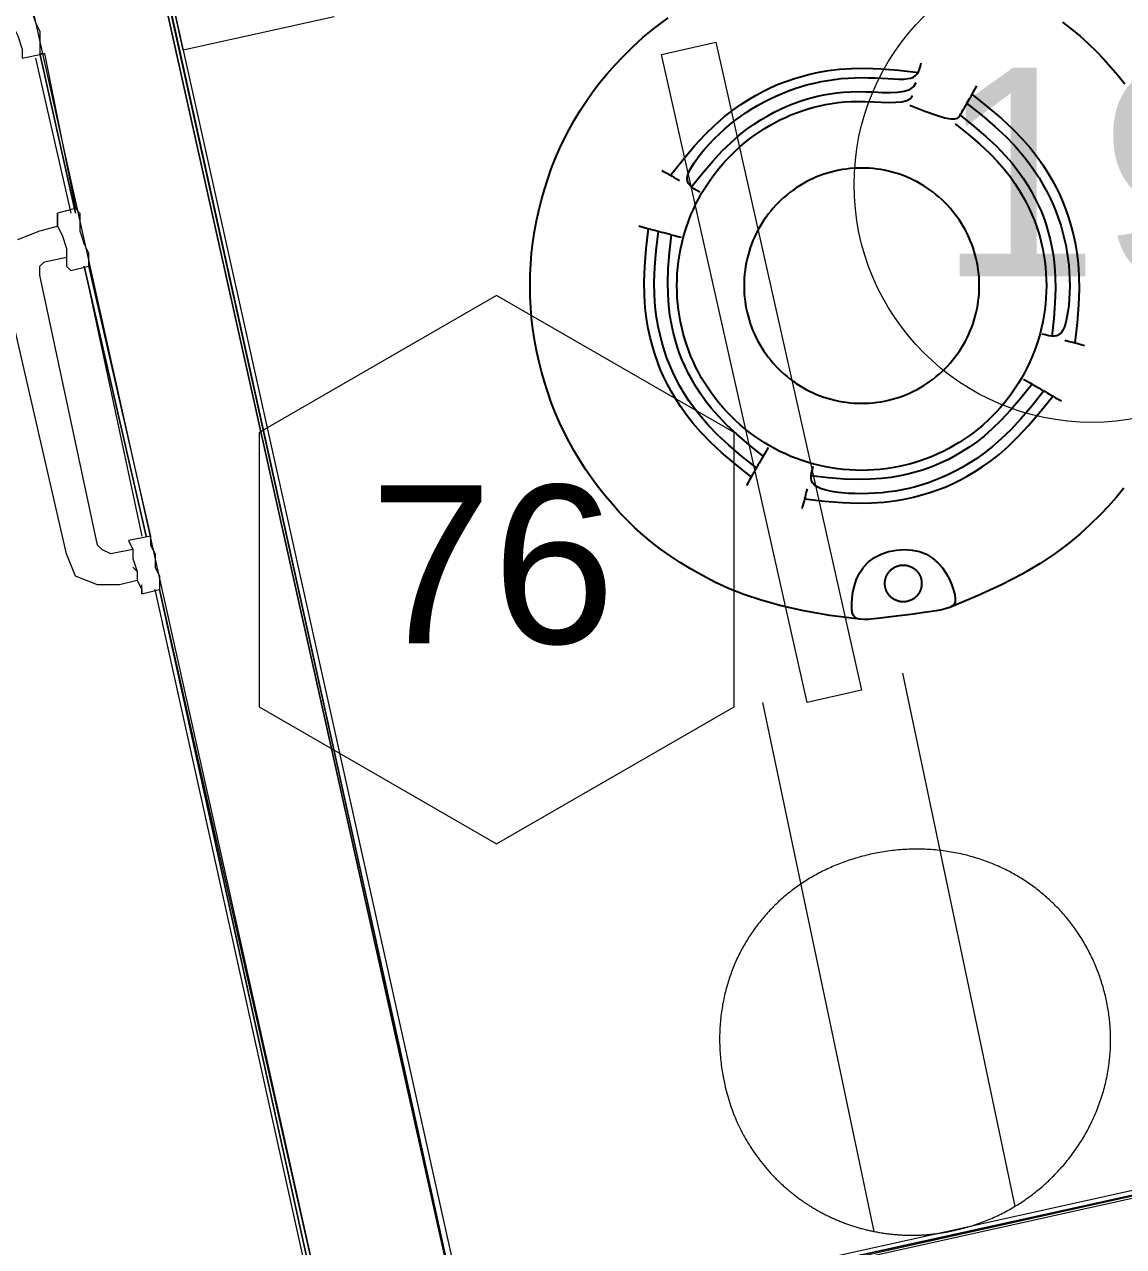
# Model space of a CAD drawing. Header units: inches. Extents: x 0.9 to 36.3, y 0.7 to 23.3.
# Drawn here: x 25.3165 to 25.7303, y 13.5287 to 13.9888 of the extents above; entities that cross this region are included whole.
import ezdxf

# ---------------------------------------------------------------- set-up
doc = ezdxf.new("R2010")
doc.units = ezdxf.units.IN
doc.linetypes.add('ACAD_ISO02W100', pattern=[15, 12, -3])
for name, color, linetype, lineweight in [('Fire Extinguisher', 12, 'Continuous', 15), ('Numbering CCTV', 38, 'Continuous', 0), ('Receptacles', 170, 'Continuous', 15)]:
    doc.layers.add(name, color=color, linetype=linetype, lineweight=lineweight)
for name, color, linetype, lineweight, true_color in [('Lights', 7, 'Continuous', 15, 0xff0a0a), ('Numbering Lights', 1, 'Continuous', 15, 0xff0000), ('PDF_Geometry', 7, 'Continuous', 9, 0x777777)]:
    doc.layers.add(name, color=color, linetype=linetype, lineweight=lineweight, true_color=true_color)
doc.layers.add('Smoke Detector', color=104, linetype='Continuous')
doc.styles.get("Standard").update_dxf_attribs({"font": 'arial.ttf'})

msp = doc.modelspace()

# ---------------------------------------------------------------- linework, layer by layer
at = {"layer": 'Fire Extinguisher', "linetype": 'ACAD_ISO02W100', "ltscale": 0.01}
msp.add_lwpolyline([(25.34064, 14.13942), (25.61234, 14.19968), (25.64791, 14.03931), (25.3762, 13.97905)], close=True, dxfattribs=at)
at = {"layer": 'Lights', "linetype": 'ByBlock'}
msp.add_lwpolyline([(25.5563, 13.97742), (25.57679, 13.98203), (25.63162, 13.73811), (25.61113, 13.73351)], close=True, dxfattribs=at)
at = {"layer": 'Numbering CCTV', "linetype": 'ByBlock', "ltscale": 0.001}
msp.add_circle((25.71834, 13.92848), 0.08952, dxfattribs=at)
at = {"layer": 'Numbering Lights', "linetype": 'ByBlock', "ltscale": 0.001}
msp.add_lwpolyline([(25.49422, 13.88677), (25.40481, 13.83515), (25.40481, 13.73191), (25.49422, 13.68028), (25.58363, 13.73191), (25.58363, 13.83515)], close=True, dxfattribs=at)
at = {"layer": 'PDF_Geometry', "linetype": 'ByBlock'}
for points in [[(26.38226, 13.25446), (26.49892, 12.73615), (26.1056, 12.64949), (25.89895, 13.58445), (25.85061, 13.57278), (25.4823, 13.49112), (25.3373, 14.14109), (25.70395, 14.22275), (25.68395, 14.31275), (25.26397, 14.21942), (25.28397, 14.12943), (25.28897, 14.13109), (25.43397, 13.48112), (25.17064, 13.42279), (25.17231, 13.41779)], [(25.41897, 14.15942), (25.70395, 14.22275), (25.70395, 14.22109), (25.3373, 14.14109), (25.4823, 13.49112)], [(25.89728, 13.58611), (25.48396, 13.49445), (25.48396, 13.49278), (25.4823, 13.49278), (25.33897, 14.14109), (25.70395, 14.22109), (25.34064, 14.13942), (25.48396, 13.49445), (25.48396, 13.49278), (25.4823, 13.49278), (25.33897, 14.14276)], [(25.31064, 13.99443), (25.31064, 13.9961), (25.31064, 13.99443), (25.3123, 13.99276), (25.3123, 13.98776), (25.31397, 13.98443), (25.31564, 13.97943), (25.31564, 13.9761), (25.32397, 13.97776), (25.33564, 13.91943), (25.32897, 13.91777)], [(25.31897, 13.99776), (25.31897, 13.9961), (25.31897, 13.99443), (25.32064, 13.98943), (25.3223, 13.9861), (25.3223, 13.9811), (25.3223, 13.97776), (25.32397, 13.97776)], [(25.32064, 13.9761), (25.33397, 13.91777)], [(25.31397, 13.90777), (25.3223, 13.9111), (25.32897, 13.91277), (25.32897, 13.9161), (25.32897, 13.91777), (25.32897, 13.9161), (25.32897, 13.91277), (25.33064, 13.90943), (25.3323, 13.90443), (25.3323, 13.9011), (25.3323, 13.89777), (25.33397, 13.8961), (25.34064, 13.89777), (25.36397, 13.79611), (25.35563, 13.79444), (25.3573, 13.79111), (25.3573, 13.78777), (25.35897, 13.78277), (25.35897, 13.77944), (25.36063, 13.77611), (25.36063, 13.77444), (25.36063, 13.77611), (25.36063, 13.77777)], [(25.33564, 13.91943), (25.3373, 13.91777), (25.3373, 13.91443), (25.3373, 13.9111), (25.33897, 13.9061), (25.34064, 13.90277), (25.34064, 13.89943), (25.34064, 13.89777)], [(25.3573, 13.79111), (25.34897, 13.78944), (25.34564, 13.79111), (25.34397, 13.79277), (25.3223, 13.89443), (25.3223, 13.89777), (25.32397, 13.89943), (25.3323, 13.9011), (25.3323, 13.89777), (25.33397, 13.8961)], [(25.33897, 13.89777), (25.36063, 13.79611)], [(25.35897, 13.77944), (25.3523, 13.77777), (25.34397, 13.77777), (25.33564, 13.78111), (25.3323, 13.78944), (25.30897, 13.8911)], [(25.36397, 13.79611), (25.36397, 13.79277), (25.36563, 13.78944), (25.36563, 13.78444), (25.3673, 13.78111), (25.3673, 13.77777), (25.3673, 13.77611)], [(25.35897, 13.78277), (25.3573, 13.78444)], [(25.41897, 13.47778), (25.17064, 13.42279), (25.17064, 13.42445), (25.43063, 13.48278), (25.4323, 13.48112), (25.43063, 13.48278), (25.36563, 13.77611)], [(25.36063, 13.77444), (25.3673, 13.77611), (25.43397, 13.48112)], [(25.4823, 13.49278), (25.89895, 13.58445), (25.4823, 13.49278)], [(25.89895, 13.58445), (25.50896, 13.49778)]]:
    msp.add_lwpolyline(points, dxfattribs=at)
for points in [[(25.33564, 13.91777), (25.3223, 13.97776)], [(25.3623, 13.79611), (25.33897, 13.89777)], [(25.4323, 13.48112), (25.3673, 13.77611)]]:
    msp.add_lwpolyline(points, close=True, dxfattribs=at)
at = {"layer": 'Receptacles', "linetype": 'ByBlock'}
for points in [[(25.64709, 13.74457), (25.68927, 13.54381)], [(25.59436, 13.73349), (25.63618, 13.53442)]]:
    msp.add_lwpolyline(points, dxfattribs=at)
msp.add_rational_spline([(25.66579, 13.53462), (25.6467, 13.53048), (25.62748, 13.53402), (25.61112, 13.5447), (25.59477, 13.55538), (25.58379, 13.57154), (25.57989, 13.59069), (25.57137, 13.63125), (25.5954, 13.66806), (25.63596, 13.67658), (25.67653, 13.68511), (25.71537, 13.6615), (25.72389, 13.62094), (25.73198, 13.5824), (25.70635, 13.54314), (25.66579, 13.53462)], [1, 0.948448710105, 0.948448710105, 1, 0.948448710105, 0.948448710105, 1, 1, 1, 1, 1, 1, 1, 1, 1, 1], degree=3, knots=[0, 0, 0, 0, 0.79168, 0.79168, 0.79168, 1.583359, 1.583359, 1.583359, 2.583359, 2.583359, 2.583359, 3.583359, 3.583359, 3.583359, 4.583359, 4.583359, 4.583359, 4.583359], dxfattribs=at)
at = {"layer": 'Smoke Detector', "linetype": 'ByBlock'}
for points in [[(25.63093, 13.76484), (25.6197, 13.76632), (25.60988, 13.76802), (25.60132, 13.76992), (25.59385, 13.77198), (25.58732, 13.77417), (25.58157, 13.77647), (25.57644, 13.77885), (25.57177, 13.78127), (25.56743, 13.78372), (25.56337, 13.78619), (25.55956, 13.78871), (25.55598, 13.79126), (25.55259, 13.79388), (25.54938, 13.79656), (25.54632, 13.79932), (25.54338, 13.80216), (25.54054, 13.8051), (25.5378, 13.80812), (25.53516, 13.81124), (25.53262, 13.81444), (25.53018, 13.81772), (25.52786, 13.82108), (25.52565, 13.82451), (25.52355, 13.82801), (25.52156, 13.83158), (25.5197, 13.83522), (25.51795, 13.83891), (25.51633, 13.84266), (25.51482, 13.84646), (25.51345, 13.8503), (25.5122, 13.85419), (25.51108, 13.85812), (25.51008, 13.86208), (25.50922, 13.86607), (25.50849, 13.87009), (25.50789, 13.87413), (25.50742, 13.87819), (25.50709, 13.88226), (25.50689, 13.88634), (25.50682, 13.89042), (25.50689, 13.89451), (25.50709, 13.89859), (25.50742, 13.90266), (25.50789, 13.90672), (25.50849, 13.91076), (25.50922, 13.91478), (25.51008, 13.91877), (25.51108, 13.92273), (25.5122, 13.92666), (25.51345, 13.93055), (25.51482, 13.93439), (25.51633, 13.93819), (25.51795, 13.94194), (25.5197, 13.94563), (25.52156, 13.94926), (25.52355, 13.95284), (25.52565, 13.95634), (25.52789, 13.9598), (25.5303, 13.96322), (25.53289, 13.96662), (25.53569, 13.97002), (25.53872, 13.97343), (25.542, 13.97687), (25.54556, 13.98036), (25.54944, 13.98391), (25.55379, 13.98753), (25.55878, 13.99125)], [(25.70732, 13.98958), (25.7107, 13.98697), (25.71391, 13.98429), (25.71697, 13.98153), (25.71991, 13.97869), (25.72275, 13.97575), (25.72549, 13.97272), (25.72813, 13.96961), (25.73067, 13.96641)], [(25.55967, 13.93198), (25.56441, 13.93795), (25.56877, 13.94303), (25.57278, 13.94733), (25.57649, 13.95093), (25.57993, 13.95394), (25.58316, 13.95647), (25.58621, 13.95862), (25.58913, 13.96048), (25.59196, 13.96215), (25.59473, 13.96366), (25.59748, 13.96501), (25.60025, 13.96623), (25.60306, 13.96732), (25.60597, 13.96831), (25.60899, 13.96921), (25.61217, 13.97003), (25.61555, 13.97077), (25.61923, 13.97141), (25.6233, 13.97191), (25.62787, 13.97221), (25.63303, 13.97228), (25.6389, 13.97209), (25.64558, 13.97157), (25.65316, 13.9707)], [(25.57073, 13.92559), (25.56957, 13.92627), (25.56853, 13.92693), (25.56763, 13.92759), (25.56691, 13.92829), (25.56638, 13.92907), (25.56607, 13.92995), (25.56602, 13.93096), (25.56624, 13.93213), (25.56676, 13.93349), (25.56754, 13.93502), (25.56857, 13.93667), (25.5698, 13.93843), (25.57122, 13.94025), (25.57279, 13.94211), (25.57448, 13.94398), (25.57625, 13.94582), (25.5781, 13.9476), (25.58, 13.94932), (25.58195, 13.95098), (25.58396, 13.95257), (25.58602, 13.9541), (25.58812, 13.95556), (25.59028, 13.95695), (25.59248, 13.95826), (25.59472, 13.95951), (25.597, 13.96068), (25.59932, 13.96178), (25.60167, 13.9628), (25.60405, 13.96374), (25.60647, 13.9646), (25.60891, 13.96539), (25.61137, 13.96609), (25.61386, 13.96671), (25.61636, 13.96725), (25.61889, 13.96771), (25.62142, 13.96809), (25.62397, 13.96838), (25.62652, 13.96859), (25.62908, 13.96872), (25.63165, 13.96876), (25.6342, 13.96872), (25.63672, 13.96863), (25.63917, 13.9685), (25.6415, 13.96837), (25.64369, 13.96826), (25.64569, 13.96821), (25.64747, 13.96822), (25.64899, 13.96835), (25.65022, 13.96859), (25.6512, 13.96897), (25.65197, 13.96949), (25.65257, 13.97015), (25.65304, 13.97096), (25.65342, 13.97191), (25.65377, 13.97302), (25.65411, 13.97428)], [(25.5675, 13.92746), (25.57173, 13.93278), (25.57561, 13.93731), (25.57918, 13.94114), (25.58248, 13.94435), (25.58555, 13.94703), (25.58843, 13.94929), (25.59115, 13.9512), (25.59375, 13.95286), (25.59627, 13.95435), (25.59872, 13.95569), (25.60111, 13.95689), (25.60346, 13.95796), (25.60578, 13.95891), (25.60809, 13.95975), (25.61039, 13.9605), (25.61269, 13.96116), (25.61502, 13.96174), (25.61738, 13.96224), (25.6198, 13.96266), (25.62229, 13.963), (25.62486, 13.96325), (25.62753, 13.96341), (25.63032, 13.96347), (25.63324, 13.96344), (25.63629, 13.96333), (25.63938, 13.9632), (25.64238, 13.96315), (25.64519, 13.96325), (25.64769, 13.9636), (25.64976, 13.96428), (25.65128, 13.96537), (25.65215, 13.96696)], [(25.64985, 13.95836), (25.65549, 13.95612), (25.65982, 13.95458), (25.66302, 13.95365), (25.66527, 13.95322), (25.66678, 13.95319), (25.66772, 13.95347), (25.66828, 13.95394), (25.66865, 13.95451), (25.66898, 13.95509), (25.66931, 13.95566), (25.66964, 13.95624), (25.66997, 13.95681), (25.67031, 13.95739), (25.67064, 13.95796), (25.67098, 13.95855), (25.67132, 13.95914), (25.67166, 13.95974), (25.67203, 13.96037), (25.67241, 13.96103), (25.67283, 13.96176), (25.6733, 13.96257), (25.67382, 13.96346), (25.6744, 13.96447), (25.67505, 13.9656)], [(25.6732, 13.9624), (25.67918, 13.95765), (25.68426, 13.9533), (25.68855, 13.94929), (25.69215, 13.94558), (25.69516, 13.94214), (25.69769, 13.93891), (25.69984, 13.93586), (25.7017, 13.93294), (25.70337, 13.93011), (25.70488, 13.92734), (25.70623, 13.92459), (25.70745, 13.92182), (25.70854, 13.919), (25.70953, 13.9161), (25.71043, 13.91308), (25.71125, 13.9099), (25.71199, 13.90652), (25.71263, 13.90284), (25.71313, 13.89877), (25.71343, 13.8942), (25.71351, 13.88903), (25.71331, 13.88317), (25.71279, 13.87649), (25.71192, 13.86891)], [(25.66681, 13.95134), (25.67187, 13.94732), (25.67617, 13.94364), (25.6798, 13.94024), (25.68285, 13.93711), (25.6854, 13.93419), (25.68754, 13.93146), (25.68936, 13.92888), (25.69094, 13.92641), (25.69235, 13.92402), (25.69362, 13.92169), (25.69476, 13.91942), (25.69577, 13.91719), (25.69668, 13.91498), (25.69748, 13.91279), (25.69819, 13.91061), (25.69881, 13.90842), (25.69937, 13.90621), (25.69985, 13.90399), (25.70025, 13.90175), (25.70059, 13.8995), (25.70085, 13.89724), (25.70103, 13.89497), (25.70115, 13.8927), (25.70118, 13.89042), (25.70115, 13.88815), (25.70103, 13.88588), (25.70085, 13.88361), (25.70059, 13.88135), (25.70025, 13.8791), (25.69985, 13.87686), (25.69937, 13.87463), (25.69881, 13.87243), (25.69819, 13.87024), (25.69749, 13.86807), (25.69673, 13.86593), (25.69589, 13.86381), (25.69498, 13.86173), (25.69401, 13.85967), (25.69297, 13.85764), (25.69187, 13.85565), (25.6907, 13.8537), (25.68946, 13.85179), (25.68817, 13.84992), (25.68681, 13.84809), (25.6854, 13.84631), (25.68393, 13.84457), (25.6824, 13.84289), (25.68082, 13.84125), (25.67918, 13.83967), (25.67749, 13.83814), (25.67576, 13.83667), (25.67398, 13.83526), (25.67215, 13.8339), (25.67028, 13.83261), (25.66837, 13.83137), (25.66641, 13.8302), (25.66443, 13.8291), (25.6624, 13.82806), (25.66034, 13.82708), (25.65826, 13.82618), (25.65614, 13.82534), (25.654, 13.82458), (25.65183, 13.82388), (25.64964, 13.82326), (25.64744, 13.8227), (25.64521, 13.82222), (25.64297, 13.82182), (25.64072, 13.82148), (25.63846, 13.82122), (25.63619, 13.82104), (25.63392, 13.82092), (25.63165, 13.82089), (25.62937, 13.82092), (25.6271, 13.82104), (25.62483, 13.82122), (25.62257, 13.82148), (25.62032, 13.82182), (25.61808, 13.82222), (25.61586, 13.8227), (25.61365, 13.82326), (25.61146, 13.82388), (25.60929, 13.82458), (25.60715, 13.82534), (25.60503, 13.82618), (25.60295, 13.82708), (25.60089, 13.82806), (25.59887, 13.8291), (25.59688, 13.8302), (25.59493, 13.83137), (25.59301, 13.83261), (25.59114, 13.8339), (25.58931, 13.83526), (25.58753, 13.83667), (25.5858, 13.83814), (25.58411, 13.83967), (25.58247, 13.84125), (25.58089, 13.84289), (25.57936, 13.84457), (25.57789, 13.84631), (25.57648, 13.84809), (25.57512, 13.84992), (25.57383, 13.85179), (25.57259, 13.8537), (25.57142, 13.85565), (25.57032, 13.85764), (25.56928, 13.85967), (25.56831, 13.86173), (25.5674, 13.86381), (25.56657, 13.86593), (25.5658, 13.86807), (25.5651, 13.87024), (25.56448, 13.87243), (25.56392, 13.87463), (25.56344, 13.87686), (25.56304, 13.8791), (25.5627, 13.88135), (25.56244, 13.88361), (25.56226, 13.88588), (25.56215, 13.88815), (25.56211, 13.89042), (25.56215, 13.8927), (25.56226, 13.89497), (25.56244, 13.89724), (25.5627, 13.8995), (25.56304, 13.90175), (25.56344, 13.90399), (25.56392, 13.90621), (25.56448, 13.90842), (25.5651, 13.91061), (25.5658, 13.91278), (25.56657, 13.91492), (25.5674, 13.91703), (25.56831, 13.91912), (25.56928, 13.92118), (25.57032, 13.9232), (25.57142, 13.92519), (25.57259, 13.92714), (25.57383, 13.92906), (25.57512, 13.93093), (25.57648, 13.93275), (25.57789, 13.93454), (25.57936, 13.93627), (25.58089, 13.93796), (25.58247, 13.93959), (25.58411, 13.94118), (25.5858, 13.9427), (25.58753, 13.94418), (25.58931, 13.94559), (25.59114, 13.94695), (25.59301, 13.94824), (25.59493, 13.94948), (25.59688, 13.95065), (25.59887, 13.95175), (25.60089, 13.95279), (25.60295, 13.95376), (25.60503, 13.95467), (25.60715, 13.9555), (25.60929, 13.95627), (25.61146, 13.95697), (25.61365, 13.95759), (25.61586, 13.95814), (25.6181, 13.95862), (25.6204, 13.95902), (25.62276, 13.95934), (25.6252, 13.95958), (25.62774, 13.95973), (25.63039, 13.95979), (25.63316, 13.95976), (25.63606, 13.95965), (25.63899, 13.95952), (25.64183, 13.95942), (25.64447, 13.95944), (25.64681, 13.95963), (25.64872, 13.96008), (25.65009, 13.96083), (25.65082, 13.96197)], [(25.67126, 13.95904), (25.67696, 13.95452), (25.6818, 13.95037), (25.6859, 13.94655), (25.68933, 13.94301), (25.6922, 13.93973), (25.69461, 13.93665), (25.69666, 13.93374), (25.69844, 13.93096), (25.70003, 13.92827), (25.70146, 13.92565), (25.70274, 13.92309), (25.70389, 13.92057), (25.70491, 13.91809), (25.70581, 13.91563), (25.70661, 13.91317), (25.70731, 13.9107), (25.70794, 13.90821), (25.70848, 13.90571), (25.70893, 13.90318), (25.70931, 13.90065), (25.7096, 13.8981), (25.70981, 13.89555), (25.70994, 13.89299), (25.70998, 13.89042), (25.70994, 13.88787), (25.70981, 13.88536), (25.70961, 13.88293), (25.70932, 13.88064), (25.70895, 13.87852), (25.70851, 13.87663), (25.70798, 13.87499), (25.70739, 13.87367), (25.70671, 13.87268), (25.70596, 13.872), (25.70512, 13.8716), (25.7042, 13.87142), (25.70319, 13.87144), (25.70209, 13.8716), (25.70089, 13.87188), (25.69959, 13.87222)], [(25.66868, 13.95457), (25.67401, 13.95034), (25.67854, 13.94646), (25.68236, 13.94289), (25.68557, 13.93959), (25.68826, 13.93651), (25.69051, 13.93364), (25.69242, 13.93092), (25.69408, 13.92832), (25.69557, 13.9258), (25.69691, 13.92333), (25.69812, 13.92087), (25.69921, 13.91841), (25.70018, 13.9159), (25.70106, 13.91331), (25.70186, 13.91061), (25.70259, 13.90778), (25.70326, 13.90477), (25.70383, 13.90149), (25.70427, 13.89786), (25.70454, 13.89379), (25.7046, 13.88919), (25.70443, 13.88395), (25.70397, 13.87801), (25.70319, 13.87125)], [(25.55647, 13.93383), (25.55753, 13.93321), (25.55837, 13.93273), (25.55906, 13.93233), (25.55969, 13.93197), (25.56032, 13.9316), (25.56104, 13.93119), (25.56191, 13.93068), (25.56302, 13.93004)], [(25.54779, 13.91289), (25.54906, 13.91255), (25.55019, 13.91225), (25.5512, 13.91198), (25.55213, 13.91173), (25.55299, 13.9115), (25.55381, 13.91128), (25.55461, 13.91106), (25.55542, 13.91085), (25.55626, 13.91062), (25.55713, 13.91039), (25.55805, 13.91014), (25.55903, 13.90988), (25.56007, 13.9096), (25.5612, 13.9093), (25.5624, 13.90898), (25.56371, 13.90863)], [(25.59009, 13.81845), (25.58412, 13.82319), (25.57903, 13.82755), (25.57474, 13.83156), (25.57114, 13.83526), (25.56813, 13.83871), (25.5656, 13.84194), (25.56345, 13.84499), (25.56159, 13.84791), (25.55992, 13.85073), (25.55841, 13.85351), (25.55706, 13.85626), (25.55584, 13.85902), (25.55475, 13.86184), (25.55376, 13.86475), (25.55286, 13.86777), (25.55204, 13.87095), (25.5513, 13.87433), (25.55066, 13.87801), (25.55016, 13.88208), (25.54986, 13.88664), (25.54978, 13.89181), (25.54998, 13.89768), (25.5505, 13.90435), (25.55137, 13.91193)], [(25.59203, 13.8218), (25.58633, 13.82633), (25.58149, 13.83048), (25.5774, 13.8343), (25.57396, 13.83783), (25.57109, 13.84112), (25.56868, 13.8442), (25.56663, 13.84711), (25.56485, 13.84989), (25.56326, 13.85258), (25.56183, 13.85523), (25.56054, 13.85785), (25.55938, 13.86049), (25.55833, 13.86317), (25.55739, 13.86594), (25.55653, 13.86883), (25.55575, 13.87186), (25.55504, 13.87508), (25.55443, 13.87859), (25.55396, 13.88247), (25.55367, 13.88682), (25.5536, 13.89175), (25.55379, 13.89734), (25.55428, 13.90371), (25.55511, 13.91093)], [(25.59461, 13.82627), (25.58928, 13.8305), (25.58476, 13.83439), (25.58093, 13.83796), (25.57772, 13.84126), (25.57503, 13.84433), (25.57278, 13.84721), (25.57087, 13.84993), (25.56921, 13.85253), (25.56772, 13.85505), (25.56638, 13.85752), (25.56517, 13.85997), (25.56409, 13.86244), (25.56311, 13.86495), (25.56223, 13.86754), (25.56143, 13.87023), (25.5607, 13.87307), (25.56003, 13.87608), (25.55946, 13.87936), (25.55902, 13.88298), (25.55875, 13.88706), (25.55869, 13.89166), (25.55886, 13.89689), (25.55932, 13.90284), (25.5601, 13.90959)], [(25.70818, 13.86992), (25.70942, 13.86958), (25.7104, 13.86932), (25.7112, 13.86911), (25.7119, 13.86892), (25.7126, 13.86873), (25.71337, 13.86852), (25.71431, 13.86827), (25.7155, 13.86796)], [(25.69579, 13.85339), (25.69157, 13.84806), (25.68768, 13.84353), (25.68411, 13.83971), (25.68081, 13.8365), (25.67774, 13.83381), (25.67486, 13.83156), (25.67214, 13.82965), (25.66954, 13.82798), (25.66702, 13.8265), (25.66455, 13.82516), (25.6621, 13.82395), (25.65963, 13.82286), (25.65712, 13.82189), (25.65453, 13.82101), (25.65184, 13.82021), (25.649, 13.81948), (25.64599, 13.81881), (25.64271, 13.81824), (25.63908, 13.8178), (25.63501, 13.81753), (25.63041, 13.81746), (25.62518, 13.81764), (25.61923, 13.8181), (25.61247, 13.81887)], [(25.69256, 13.85526), (25.69373, 13.85458), (25.69481, 13.85396), (25.69582, 13.85338), (25.69675, 13.85283), (25.69763, 13.85233), (25.69846, 13.85185), (25.69924, 13.8514), (25.69999, 13.85097), (25.70071, 13.85055), (25.70143, 13.85013), (25.70217, 13.84971), (25.70294, 13.84926), (25.70377, 13.84878), (25.70468, 13.84826), (25.70569, 13.84767), (25.70683, 13.84702)], [(25.61014, 13.81014), (25.61771, 13.80928), (25.62439, 13.80876), (25.63026, 13.80856), (25.63542, 13.80864), (25.63999, 13.80894), (25.64406, 13.80943), (25.64774, 13.81008), (25.65112, 13.81082), (25.6543, 13.81164), (25.65732, 13.81254), (25.66023, 13.81352), (25.66304, 13.81462), (25.66581, 13.81584), (25.66856, 13.81719), (25.67134, 13.8187), (25.67416, 13.82037), (25.67708, 13.82223), (25.68013, 13.82438), (25.68336, 13.8269), (25.68681, 13.82992), (25.69051, 13.83352), (25.69452, 13.83781), (25.69888, 13.84289), (25.70362, 13.84887)], [(25.70027, 13.85081), (25.69574, 13.84511), (25.69159, 13.84026), (25.68777, 13.83617), (25.68423, 13.83274), (25.68095, 13.82987), (25.67787, 13.82745), (25.67496, 13.82541), (25.67218, 13.82363), (25.66949, 13.82204), (25.66687, 13.82061), (25.66431, 13.81933), (25.66179, 13.81818), (25.65931, 13.81716), (25.65685, 13.81626), (25.65439, 13.81546), (25.65192, 13.81476), (25.64943, 13.81413), (25.64693, 13.81359), (25.64441, 13.81313), (25.64187, 13.81276), (25.63932, 13.81247), (25.63677, 13.81226), (25.63421, 13.81213), (25.63165, 13.81209), (25.62909, 13.81213), (25.62658, 13.81225), (25.62415, 13.81246), (25.62186, 13.81275), (25.61974, 13.81312), (25.61785, 13.81356), (25.61621, 13.81409), (25.61489, 13.81468), (25.6139, 13.81536), (25.61323, 13.81611), (25.61282, 13.81695), (25.61265, 13.81787), (25.61266, 13.81888), (25.61283, 13.81998), (25.6131, 13.82118), (25.61344, 13.82248)], [(25.59648, 13.82951), (25.5958, 13.82834), (25.59518, 13.82726), (25.5946, 13.82625), (25.59406, 13.82532), (25.59355, 13.82444), (25.59307, 13.82361), (25.59262, 13.82283), (25.59219, 13.82208), (25.59177, 13.82136), (25.59136, 13.82064), (25.59093, 13.8199), (25.59048, 13.81913), (25.59, 13.8183), (25.58948, 13.81739), (25.58889, 13.81638), (25.58824, 13.81524)], [(25.61114, 13.81389), (25.6108, 13.81264), (25.61054, 13.81167), (25.61033, 13.81087), (25.61014, 13.81017), (25.60995, 13.80947), (25.60975, 13.8087), (25.6095, 13.80776), (25.60918, 13.80657)], [(25.7304, 13.81423), (25.7276, 13.81083), (25.72457, 13.80742), (25.72129, 13.80398), (25.71773, 13.80049), (25.71385, 13.79694), (25.70951, 13.79332), (25.70455, 13.78961), (25.69881, 13.7858), (25.69212, 13.78187), (25.68434, 13.77783), (25.6753, 13.77364), (25.66484, 13.7693)]]:
    msp.add_lwpolyline(points, dxfattribs=at)
for points in [[(25.58887, 13.90188), (25.58852, 13.90048), (25.58821, 13.89906), (25.58795, 13.89764), (25.58774, 13.8962), (25.58758, 13.89476), (25.58746, 13.89332), (25.58739, 13.89187), (25.58736, 13.89042), (25.58739, 13.88897), (25.58746, 13.88753), (25.58758, 13.88608), (25.58774, 13.88464), (25.58795, 13.88321), (25.58821, 13.88178), (25.58852, 13.88037), (25.58887, 13.87896), (25.58927, 13.87757), (25.58971, 13.87619), (25.5902, 13.87482), (25.59073, 13.87348), (25.59131, 13.87215), (25.59193, 13.87084), (25.59259, 13.86955), (25.5933, 13.86828), (25.59404, 13.86704), (25.59483, 13.86582), (25.59565, 13.86463), (25.59651, 13.86347), (25.59741, 13.86233), (25.59835, 13.86123), (25.59932, 13.86015), (25.60033, 13.85911), (25.60137, 13.8581), (25.60245, 13.85713), (25.60355, 13.85619), (25.60469, 13.85529), (25.60585, 13.85443), (25.60704, 13.8536), (25.60826, 13.85282), (25.6095, 13.85207), (25.61077, 13.85137), (25.61206, 13.85071), (25.61337, 13.85009), (25.6147, 13.84951), (25.61605, 13.84898), (25.61741, 13.84849), (25.61879, 13.84805), (25.62018, 13.84765), (25.62159, 13.8473), (25.62301, 13.84699), (25.62443, 13.84673), (25.62587, 13.84652), (25.62731, 13.84635), (25.62875, 13.84624), (25.6302, 13.84616), (25.63165, 13.84614), (25.63309, 13.84616), (25.63454, 13.84624), (25.63599, 13.84635), (25.63743, 13.84652), (25.63886, 13.84673), (25.64028, 13.84699), (25.6417, 13.8473), (25.64311, 13.84765), (25.6445, 13.84805), (25.64588, 13.84849), (25.64724, 13.84898), (25.64859, 13.84951), (25.64992, 13.85009), (25.65123, 13.85071), (25.65252, 13.85137), (25.65379, 13.85207), (25.65503, 13.85282), (25.65625, 13.8536), (25.65744, 13.85443), (25.6586, 13.85529), (25.65974, 13.85619), (25.66084, 13.85713), (25.66192, 13.8581), (25.66296, 13.85911), (25.66397, 13.86015), (25.66494, 13.86123), (25.66588, 13.86233), (25.66678, 13.86347), (25.66764, 13.86463), (25.66847, 13.86582), (25.66925, 13.86704), (25.67, 13.86828), (25.6707, 13.86955), (25.67136, 13.87084), (25.67198, 13.87215), (25.67256, 13.87348), (25.67309, 13.87482), (25.67358, 13.87619), (25.67402, 13.87757), (25.67442, 13.87896), (25.67477, 13.88037), (25.67508, 13.88178), (25.67534, 13.88321), (25.67555, 13.88464), (25.67572, 13.88608), (25.67583, 13.88753), (25.67591, 13.88897), (25.67593, 13.89042), (25.67591, 13.89187), (25.67583, 13.89332), (25.67572, 13.89476), (25.67555, 13.8962), (25.67534, 13.89764), (25.67508, 13.89906), (25.67477, 13.90048), (25.67442, 13.90188), (25.67402, 13.90328), (25.67358, 13.90466), (25.67309, 13.90602), (25.67256, 13.90737), (25.67198, 13.9087), (25.67136, 13.91001), (25.6707, 13.9113), (25.67, 13.91257), (25.66925, 13.91381), (25.66847, 13.91503), (25.66764, 13.91622), (25.66678, 13.91738), (25.66588, 13.91852), (25.66494, 13.91962), (25.66397, 13.9207), (25.66296, 13.92174), (25.66192, 13.92274), (25.66084, 13.92372), (25.65974, 13.92465), (25.6586, 13.92556), (25.65744, 13.92642), (25.65625, 13.92724), (25.65503, 13.92803), (25.65379, 13.92877), (25.65252, 13.92948), (25.65123, 13.93014), (25.64992, 13.93076), (25.64859, 13.93134), (25.64724, 13.93187), (25.64588, 13.93236), (25.6445, 13.9328), (25.64311, 13.9332), (25.6417, 13.93355), (25.64028, 13.93386), (25.63886, 13.93411), (25.63743, 13.93433), (25.63599, 13.93449), (25.63454, 13.93461), (25.63309, 13.93468), (25.63165, 13.93471), (25.6302, 13.93468), (25.62875, 13.93461), (25.62731, 13.93449), (25.62587, 13.93433), (25.62443, 13.93411), (25.62301, 13.93386), (25.62159, 13.93355), (25.62018, 13.9332), (25.61879, 13.9328), (25.61741, 13.93236), (25.61605, 13.93187), (25.6147, 13.93134), (25.61337, 13.93076), (25.61206, 13.93014), (25.61077, 13.92948), (25.6095, 13.92877), (25.60826, 13.92803), (25.60704, 13.92724), (25.60585, 13.92642), (25.60469, 13.92556), (25.60355, 13.92465), (25.60245, 13.92372), (25.60137, 13.92274), (25.60033, 13.92174), (25.59932, 13.9207), (25.59835, 13.91962), (25.59741, 13.91852), (25.59651, 13.91738), (25.59565, 13.91622), (25.59483, 13.91503), (25.59404, 13.91381), (25.5933, 13.91257), (25.59259, 13.9113), (25.59193, 13.91001), (25.59131, 13.9087), (25.59073, 13.90737), (25.5902, 13.90602), (25.58971, 13.90466), (25.58927, 13.90328)], [(25.63422, 13.78642), (25.63646, 13.78807), (25.63902, 13.78937), (25.64182, 13.79032), (25.64475, 13.79089), (25.64773, 13.79109), (25.65067, 13.7909), (25.65348, 13.79031), (25.65608, 13.7893), (25.65838, 13.78788), (25.66037, 13.78613), (25.66209, 13.78415), (25.66352, 13.78202), (25.66468, 13.77985), (25.66559, 13.77773), (25.66625, 13.77575), (25.66667, 13.77401), (25.66686, 13.77259), (25.6668, 13.77145), (25.66646, 13.77055), (25.66582, 13.76985), (25.66484, 13.7693), (25.66351, 13.76885), (25.6618, 13.76846), (25.65967, 13.76808), (25.65713, 13.76767), (25.65426, 13.76724), (25.65118, 13.7668), (25.64798, 13.76637), (25.64478, 13.76596), (25.64168, 13.76559), (25.6388, 13.76526), (25.63624, 13.765), (25.63409, 13.76481), (25.63233, 13.76475), (25.63093, 13.76484), (25.62984, 13.76512), (25.62904, 13.76562), (25.62848, 13.7664), (25.62813, 13.76749), (25.62794, 13.76891), (25.6279, 13.7707), (25.62803, 13.77278), (25.62835, 13.77507), (25.62892, 13.77747), (25.62975, 13.77989), (25.63089, 13.78225), (25.63237, 13.78446)], [(25.65401, 13.77653), (25.65395, 13.77631), (25.65388, 13.7761), (25.6538, 13.77589), (25.65372, 13.77567), (25.65363, 13.77547), (25.65353, 13.77526), (25.65343, 13.77506), (25.65332, 13.77486), (25.6532, 13.77467), (25.65308, 13.77448), (25.65295, 13.77429), (25.65281, 13.77411), (25.65267, 13.77393), (25.65253, 13.77376), (25.65238, 13.77359), (25.65222, 13.77343), (25.65206, 13.77327), (25.65189, 13.77312), (25.65171, 13.77297), (25.65154, 13.77283), (25.65136, 13.7727), (25.65117, 13.77257), (25.65098, 13.77245), (25.65079, 13.77233), (25.65059, 13.77222), (25.65039, 13.77212), (25.65018, 13.77202), (25.64997, 13.77193), (25.64976, 13.77185), (25.64955, 13.77177), (25.64933, 13.7717), (25.64912, 13.77164), (25.6489, 13.77158), (25.64868, 13.77154), (25.64845, 13.7715), (25.64823, 13.77146), (25.648, 13.77144), (25.64778, 13.77142), (25.64755, 13.77141), (25.64733, 13.7714), (25.6471, 13.77141), (25.64687, 13.77142), (25.64665, 13.77144), (25.64642, 13.77146), (25.6462, 13.7715), (25.64598, 13.77154), (25.64575, 13.77158), (25.64553, 13.77164), (25.64532, 13.7717), (25.6451, 13.77177), (25.64489, 13.77185), (25.64468, 13.77193), (25.64447, 13.77202), (25.64427, 13.77212), (25.64406, 13.77222), (25.64387, 13.77233), (25.64367, 13.77245), (25.64348, 13.77257), (25.6433, 13.7727), (25.64311, 13.77283), (25.64294, 13.77297), (25.64276, 13.77312), (25.6426, 13.77327), (25.64243, 13.77343), (25.64228, 13.77359), (25.64212, 13.77376), (25.64198, 13.77393), (25.64184, 13.77411), (25.6417, 13.77429), (25.64157, 13.77448), (25.64145, 13.77467), (25.64133, 13.77486), (25.64122, 13.77506), (25.64112, 13.77526), (25.64102, 13.77547), (25.64093, 13.77567), (25.64085, 13.77589), (25.64077, 13.7761), (25.6407, 13.77631), (25.64064, 13.77653), (25.64059, 13.77675), (25.64054, 13.77697), (25.6405, 13.7772), (25.64047, 13.77742), (25.64044, 13.77764), (25.64042, 13.77787), (25.64041, 13.7781), (25.64041, 13.77832), (25.64041, 13.77855), (25.64042, 13.77878), (25.64044, 13.779), (25.64047, 13.77923), (25.6405, 13.77945), (25.64054, 13.77967), (25.64059, 13.77989), (25.64064, 13.78011), (25.6407, 13.78033), (25.64077, 13.78055), (25.64085, 13.78076), (25.64093, 13.78097), (25.64102, 13.78118), (25.64112, 13.78138), (25.64122, 13.78158), (25.64133, 13.78178), (25.64145, 13.78198), (25.64157, 13.78217), (25.6417, 13.78235), (25.64184, 13.78253), (25.64198, 13.78271), (25.64212, 13.78288), (25.64228, 13.78305), (25.64243, 13.78322), (25.6426, 13.78337), (25.64276, 13.78352), (25.64294, 13.78367), (25.64311, 13.78381), (25.6433, 13.78395), (25.64348, 13.78408), (25.64367, 13.7842), (25.64387, 13.78431), (25.64406, 13.78442), (25.64427, 13.78453), (25.64447, 13.78462), (25.64468, 13.78472), (25.64489, 13.7848), (25.6451, 13.78487), (25.64532, 13.78494), (25.64553, 13.78501), (25.64575, 13.78506), (25.64598, 13.78511), (25.6462, 13.78515), (25.64642, 13.78518), (25.64665, 13.78521), (25.64687, 13.78523), (25.6471, 13.78524), (25.64733, 13.78524), (25.64755, 13.78524), (25.64778, 13.78523), (25.648, 13.78521), (25.64823, 13.78518), (25.64845, 13.78515), (25.64868, 13.78511), (25.6489, 13.78506), (25.64912, 13.78501), (25.64933, 13.78494), (25.64955, 13.78487), (25.64976, 13.7848), (25.64997, 13.78472), (25.65018, 13.78462), (25.65039, 13.78453), (25.65059, 13.78442), (25.65079, 13.78431), (25.65098, 13.7842), (25.65117, 13.78408), (25.65136, 13.78395), (25.65154, 13.78381), (25.65171, 13.78367), (25.65189, 13.78352), (25.65206, 13.78337), (25.65222, 13.78322), (25.65238, 13.78305), (25.65253, 13.78288), (25.65267, 13.78271), (25.65281, 13.78253), (25.65295, 13.78235), (25.65308, 13.78217), (25.6532, 13.78198), (25.65332, 13.78178), (25.65343, 13.78158), (25.65353, 13.78138), (25.65363, 13.78118), (25.65372, 13.78097), (25.6538, 13.78076), (25.65388, 13.78055), (25.65395, 13.78033), (25.65401, 13.78011), (25.65406, 13.77989), (25.65411, 13.77967), (25.65415, 13.77945), (25.65419, 13.77923), (25.65421, 13.779), (25.65423, 13.77878), (25.65424, 13.77855), (25.65424, 13.77832), (25.65424, 13.7781), (25.65423, 13.77787), (25.65421, 13.77764), (25.65419, 13.77742), (25.65415, 13.7772), (25.65411, 13.77697), (25.65406, 13.77675)]]:
    msp.add_lwpolyline(points, close=True, dxfattribs=at)

# ---------------------------------------------------------------- texts
at = {"layer": 'Numbering CCTV', "linetype": 'ByBlock', "ltscale": 0.001}
msp.add_text('19', height=0.078541, dxfattribs=at).set_placement((25.66021, 13.89394))
at = {"layer": 'Numbering Lights', "linetype": 'ByBlock', "ltscale": 0.001}
msp.add_text('76', height=0.05956, dxfattribs=at).set_placement((25.44638, 13.75574))

doc.saveas('drawing.dxf')
